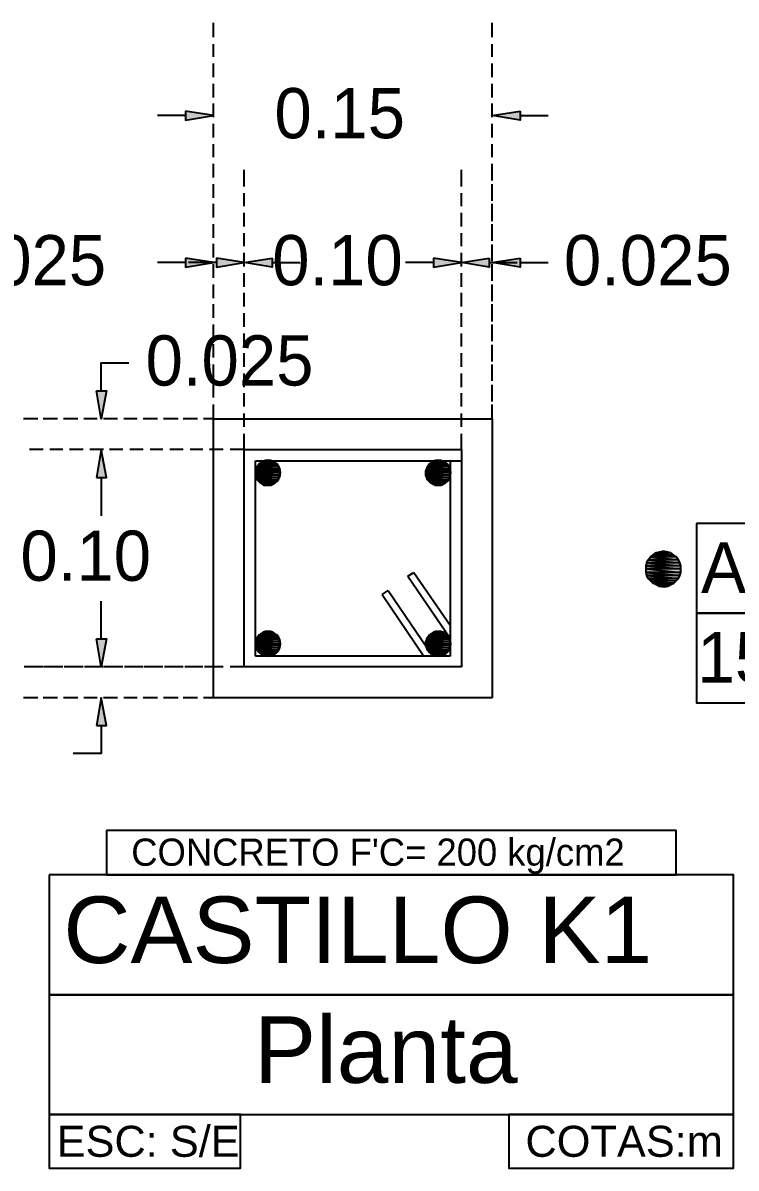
# Model space of a CAD drawing. Header units: metres. Extents: x 2.9 to 42.8, y 1.7 to 28.7.
# Drawn here: x 15.519 to 17.188, y 11.227 to 13.906 of the extents above; entities that cross this region are included whole.
import ezdxf

# ---------------------------------------------------------------- set-up
doc = ezdxf.new("R2010")
doc.units = ezdxf.units.M
for name, color, linetype in [('AZUL', 5, 'Continuous'), ('CIAN', 4, 'Continuous'), ('GRIS', 8, 'Continuous'), ('RELLENO_GRIS', 8, 'Continuous'), ('RELLENO_ROJO', 1, 'Continuous'), ('ROJO', 1, 'Continuous'), ('TEXTO', 7, 'Continuous')]:
    doc.layers.add(name, color=color, linetype=linetype)
doc.styles.add('ArialMT', font='arial.ttf')

msp = doc.modelspace()

# ---------------------------------------------------------------- hatches: boundary and pattern name
at = {"layer": 'RELLENO_GRIS'}
h = msp.add_hatch(color=256, dxfattribs=at)
h.dxf.hatch_style = 1
h.paths.add_polyline_path([(15.8997, 13.7001), (15.8997, 13.679), (15.965, 13.6895), (15.8997, 13.7001)])
h = msp.add_hatch(color=256, dxfattribs=at)
h.dxf.hatch_style = 1
h.paths.add_polyline_path([(16.6829, 13.7001), (16.6829, 13.679), (16.6176, 13.6895), (16.6829, 13.7001)])
h = msp.add_hatch(color=256, dxfattribs=at)
h.dxf.hatch_style = 1
h.paths.add_polyline_path([(15.8997, 13.3562), (15.8997, 13.335), (15.965, 13.3456), (15.8997, 13.3562)])
h = msp.add_hatch(color=256, dxfattribs=at)
h.dxf.hatch_style = 1
h.paths.add_polyline_path([(15.972, 13.3562), (15.972, 13.335), (16.0373, 13.3456), (15.972, 13.3562)])
h = msp.add_hatch(color=256, dxfattribs=at)
h.dxf.hatch_style = 1
h.paths.add_polyline_path([(16.1025, 13.3562), (16.1025, 13.335), (16.0373, 13.3456), (16.1025, 13.3562)])
h = msp.add_hatch(color=256, dxfattribs=at)
h.dxf.hatch_style = 1
h.paths.add_polyline_path([(16.48, 13.3562), (16.48, 13.335), (16.5453, 13.3456), (16.48, 13.3562)])
h = msp.add_hatch(color=256, dxfattribs=at)
h.dxf.hatch_style = 1
h.paths.add_polyline_path([(16.6105, 13.3562), (16.6105, 13.335), (16.5453, 13.3456), (16.6105, 13.3562)])
h = msp.add_hatch(color=256, dxfattribs=at)
h.dxf.hatch_style = 1
h.paths.add_polyline_path([(16.6829, 13.3562), (16.6829, 13.335), (16.6176, 13.3456), (16.6829, 13.3562)])
h = msp.add_hatch(color=256, dxfattribs=at)
h.dxf.hatch_style = 1
h.paths.add_polyline_path([(15.6916, 13.0457), (15.7145, 13.0457), (15.7021, 12.9805), (15.6916, 13.0457)])
h = msp.add_hatch(color=256, dxfattribs=at)
h.dxf.hatch_style = 1
h.paths.add_polyline_path([(15.6916, 12.8429), (15.7145, 12.8429), (15.7021, 12.9081), (15.6916, 12.8429)])
h = msp.add_hatch(color=256, dxfattribs=at)
h.dxf.hatch_style = 1
h.paths.add_polyline_path([(15.6916, 12.8429), (15.7145, 12.8429), (15.7021, 12.9081), (15.6916, 12.8429)])
h = msp.add_hatch(color=256, dxfattribs=at)
h.dxf.hatch_style = 1
h.paths.add_polyline_path([(15.6916, 12.4654), (15.7145, 12.4654), (15.7021, 12.4001), (15.6916, 12.4654)])
h = msp.add_hatch(color=256, dxfattribs=at)
h.dxf.hatch_style = 1
h.paths.add_polyline_path([(15.6916, 12.4654), (15.7145, 12.4654), (15.7021, 12.4001), (15.6916, 12.4654)])
h = msp.add_hatch(color=256, dxfattribs=at)
h.dxf.hatch_style = 1
h.paths.add_polyline_path([(15.6916, 12.2626), (15.7145, 12.2626), (15.7021, 12.3278), (15.6916, 12.2626)])
at = {"layer": 'RELLENO_ROJO'}
h = msp.add_hatch(color=256, dxfattribs=at)
h.dxf.hatch_style = 1
h.paths.add_polyline_path([(16.1184, 12.8623), (16.0655, 12.8623), (16.1202, 12.8587), (16.1184, 12.8623)])
h.paths.add_polyline_path([(16.0655, 12.8623), (16.1202, 12.8587), (16.0637, 12.8587), (16.0655, 12.8623)])
h = msp.add_hatch(color=256, dxfattribs=at)
h.dxf.hatch_style = 1
h.paths.add_polyline_path([(16.1167, 12.8676), (16.0673, 12.8676), (16.1184, 12.8623), (16.1167, 12.8676)])
h.paths.add_polyline_path([(16.0673, 12.8676), (16.1184, 12.8623), (16.0655, 12.8623), (16.0673, 12.8676)])
h = msp.add_hatch(color=256, dxfattribs=at)
h.dxf.hatch_style = 1
h.paths.add_polyline_path([(16.1131, 12.8711), (16.0708, 12.8711), (16.1167, 12.8676), (16.1131, 12.8711)])
h.paths.add_polyline_path([(16.0708, 12.8711), (16.1167, 12.8676), (16.0673, 12.8676), (16.0708, 12.8711)])
h = msp.add_hatch(color=256, dxfattribs=at)
h.dxf.hatch_style = 1
h.paths.add_polyline_path([(16.1096, 12.8746), (16.0743, 12.8746), (16.1131, 12.8711), (16.1096, 12.8746)])
h.paths.add_polyline_path([(16.0743, 12.8746), (16.1131, 12.8711), (16.0708, 12.8711), (16.0743, 12.8746)])
h = msp.add_hatch(color=256, dxfattribs=at)
h.dxf.hatch_style = 1
h.paths.add_polyline_path([(16.1043, 12.8782), (16.0796, 12.8782), (16.1096, 12.8746), (16.1043, 12.8782)])
h.paths.add_polyline_path([(16.0796, 12.8782), (16.1096, 12.8746), (16.0743, 12.8746), (16.0796, 12.8782)])
h = msp.add_hatch(color=256, dxfattribs=at)
h.dxf.hatch_style = 1
h.paths.add_polyline_path([(16.099, 12.8799), (16.0831, 12.8799), (16.1043, 12.8782), (16.099, 12.8799)])
h.paths.add_polyline_path([(16.0831, 12.8799), (16.1043, 12.8782), (16.0796, 12.8782), (16.0831, 12.8799)])
h = msp.add_hatch(color=256, dxfattribs=at)
h.dxf.hatch_style = 1
h.paths.add_polyline_path([(16.0937, 12.8817), (16.0884, 12.8817), (16.099, 12.8799), (16.0937, 12.8817)])
h.paths.add_polyline_path([(16.0884, 12.8817), (16.099, 12.8799), (16.0831, 12.8799), (16.0884, 12.8817)])
h = msp.add_hatch(color=256, dxfattribs=at)
h.dxf.hatch_style = 1
h.paths.add_polyline_path([(16.5171, 12.8623), (16.4641, 12.8623), (16.5188, 12.8587), (16.5171, 12.8623)])
h.paths.add_polyline_path([(16.4641, 12.8623), (16.5188, 12.8587), (16.4624, 12.8587), (16.4641, 12.8623)])
h = msp.add_hatch(color=256, dxfattribs=at)
h.dxf.hatch_style = 1
h.paths.add_polyline_path([(16.5153, 12.8676), (16.4659, 12.8676), (16.5171, 12.8623), (16.5153, 12.8676)])
h.paths.add_polyline_path([(16.4659, 12.8676), (16.5171, 12.8623), (16.4641, 12.8623), (16.4659, 12.8676)])
h = msp.add_hatch(color=256, dxfattribs=at)
h.dxf.hatch_style = 1
h.paths.add_polyline_path([(16.5118, 12.8711), (16.4694, 12.8711), (16.5153, 12.8676), (16.5118, 12.8711)])
h.paths.add_polyline_path([(16.4694, 12.8711), (16.5153, 12.8676), (16.4659, 12.8676), (16.4694, 12.8711)])
h = msp.add_hatch(color=256, dxfattribs=at)
h.dxf.hatch_style = 1
h.paths.add_polyline_path([(16.5082, 12.8746), (16.473, 12.8746), (16.5118, 12.8711), (16.5082, 12.8746)])
h.paths.add_polyline_path([(16.473, 12.8746), (16.5118, 12.8711), (16.4694, 12.8711), (16.473, 12.8746)])
h = msp.add_hatch(color=256, dxfattribs=at)
h.dxf.hatch_style = 1
h.paths.add_polyline_path([(16.5029, 12.8782), (16.4783, 12.8782), (16.5082, 12.8746), (16.5029, 12.8782)])
h.paths.add_polyline_path([(16.4783, 12.8782), (16.5082, 12.8746), (16.473, 12.8746), (16.4783, 12.8782)])
h = msp.add_hatch(color=256, dxfattribs=at)
h.dxf.hatch_style = 1
h.paths.add_polyline_path([(16.4977, 12.8799), (16.4835, 12.8799), (16.5029, 12.8782), (16.4977, 12.8799)])
h.paths.add_polyline_path([(16.4835, 12.8799), (16.5029, 12.8782), (16.4783, 12.8782), (16.4835, 12.8799)])
h = msp.add_hatch(color=256, dxfattribs=at)
h.dxf.hatch_style = 1
h.paths.add_polyline_path([(16.4924, 12.8817), (16.4871, 12.8817), (16.4977, 12.8799), (16.4924, 12.8817)])
h.paths.add_polyline_path([(16.4871, 12.8817), (16.4977, 12.8799), (16.4835, 12.8799), (16.4871, 12.8817)])
h = msp.add_hatch(color=256, dxfattribs=at)
h.dxf.hatch_style = 1
h.paths.add_polyline_path([(16.1202, 12.8587), (16.0637, 12.8587), (16.1202, 12.8535), (16.1202, 12.8587)])
h.paths.add_polyline_path([(16.0637, 12.8587), (16.1202, 12.8535), (16.0637, 12.8535), (16.0637, 12.8587)])
h = msp.add_hatch(color=256, dxfattribs=at)
h.dxf.hatch_style = 1
h.paths.add_polyline_path([(16.1202, 12.8535), (16.0637, 12.8535), (16.1202, 12.8482), (16.1202, 12.8535)])
h.paths.add_polyline_path([(16.0637, 12.8535), (16.1202, 12.8482), (16.0637, 12.8482), (16.0637, 12.8535)])
h = msp.add_hatch(color=256, dxfattribs=at)
h.dxf.hatch_style = 1
h.paths.add_polyline_path([(16.1202, 12.8482), (16.0637, 12.8482), (16.1184, 12.8429), (16.1202, 12.8482)])
h.paths.add_polyline_path([(16.0637, 12.8482), (16.1184, 12.8429), (16.0655, 12.8429), (16.0637, 12.8482)])
h = msp.add_hatch(color=256, dxfattribs=at)
h.dxf.hatch_style = 1
h.paths.add_polyline_path([(16.1184, 12.8429), (16.0655, 12.8429), (16.1167, 12.8376), (16.1184, 12.8429)])
h.paths.add_polyline_path([(16.0655, 12.8429), (16.1167, 12.8376), (16.0673, 12.8376), (16.0655, 12.8429)])
h = msp.add_hatch(color=256, dxfattribs=at)
h.dxf.hatch_style = 1
h.paths.add_polyline_path([(16.1167, 12.8376), (16.0673, 12.8376), (16.1131, 12.8341), (16.1167, 12.8376)])
h.paths.add_polyline_path([(16.0673, 12.8376), (16.1131, 12.8341), (16.0708, 12.8341), (16.0673, 12.8376)])
h = msp.add_hatch(color=256, dxfattribs=at)
h.dxf.hatch_style = 1
h.paths.add_polyline_path([(16.1131, 12.8341), (16.0708, 12.8341), (16.1096, 12.8305), (16.1131, 12.8341)])
h.paths.add_polyline_path([(16.0708, 12.8341), (16.1096, 12.8305), (16.0743, 12.8305), (16.0708, 12.8341)])
h = msp.add_hatch(color=256, dxfattribs=at)
h.dxf.hatch_style = 1
h.paths.add_polyline_path([(16.5188, 12.8587), (16.4624, 12.8587), (16.5188, 12.8535), (16.5188, 12.8587)])
h.paths.add_polyline_path([(16.4624, 12.8587), (16.5188, 12.8535), (16.4624, 12.8535), (16.4624, 12.8587)])
h = msp.add_hatch(color=256, dxfattribs=at)
h.dxf.hatch_style = 1
h.paths.add_polyline_path([(16.5188, 12.8535), (16.4624, 12.8535), (16.5188, 12.8482), (16.5188, 12.8535)])
h.paths.add_polyline_path([(16.4624, 12.8535), (16.5188, 12.8482), (16.4624, 12.8482), (16.4624, 12.8535)])
h = msp.add_hatch(color=256, dxfattribs=at)
h.dxf.hatch_style = 1
h.paths.add_polyline_path([(16.5188, 12.8482), (16.4624, 12.8482), (16.5171, 12.8429), (16.5188, 12.8482)])
h.paths.add_polyline_path([(16.4624, 12.8482), (16.5171, 12.8429), (16.4641, 12.8429), (16.4624, 12.8482)])
h = msp.add_hatch(color=256, dxfattribs=at)
h.dxf.hatch_style = 1
h.paths.add_polyline_path([(16.5171, 12.8429), (16.4641, 12.8429), (16.5153, 12.8376), (16.5171, 12.8429)])
h.paths.add_polyline_path([(16.4641, 12.8429), (16.5153, 12.8376), (16.4659, 12.8376), (16.4641, 12.8429)])
h = msp.add_hatch(color=256, dxfattribs=at)
h.dxf.hatch_style = 1
h.paths.add_polyline_path([(16.5153, 12.8376), (16.4659, 12.8376), (16.5118, 12.8341), (16.5153, 12.8376)])
h.paths.add_polyline_path([(16.4659, 12.8376), (16.5118, 12.8341), (16.4694, 12.8341), (16.4659, 12.8376)])
h = msp.add_hatch(color=256, dxfattribs=at)
h.dxf.hatch_style = 1
h.paths.add_polyline_path([(16.5118, 12.8341), (16.4694, 12.8341), (16.5082, 12.8305), (16.5118, 12.8341)])
h.paths.add_polyline_path([(16.4694, 12.8341), (16.5082, 12.8305), (16.473, 12.8305), (16.4694, 12.8341)])
h = msp.add_hatch(color=256, dxfattribs=at)
h.dxf.hatch_style = 1
h.paths.add_polyline_path([(16.1096, 12.8305), (16.0743, 12.8305), (16.1043, 12.827), (16.1096, 12.8305)])
h.paths.add_polyline_path([(16.0743, 12.8305), (16.1043, 12.827), (16.0796, 12.827), (16.0743, 12.8305)])
h = msp.add_hatch(color=256, dxfattribs=at)
h.dxf.hatch_style = 1
h.paths.add_polyline_path([(16.1043, 12.827), (16.0796, 12.827), (16.099, 12.8252), (16.1043, 12.827)])
h.paths.add_polyline_path([(16.0796, 12.827), (16.099, 12.8252), (16.0831, 12.8252), (16.0796, 12.827)])
h = msp.add_hatch(color=256, dxfattribs=at)
h.dxf.hatch_style = 1
h.paths.add_polyline_path([(16.099, 12.8252), (16.0831, 12.8252), (16.0937, 12.8252), (16.099, 12.8252)])
h.paths.add_polyline_path([(16.0831, 12.8252), (16.0937, 12.8252), (16.0884, 12.8252), (16.0831, 12.8252)])
h = msp.add_hatch(color=256, dxfattribs=at)
h.dxf.hatch_style = 1
h.paths.add_polyline_path([(16.5082, 12.8305), (16.473, 12.8305), (16.5029, 12.827), (16.5082, 12.8305)])
h.paths.add_polyline_path([(16.473, 12.8305), (16.5029, 12.827), (16.4783, 12.827), (16.473, 12.8305)])
h = msp.add_hatch(color=256, dxfattribs=at)
h.dxf.hatch_style = 1
h.paths.add_polyline_path([(16.5029, 12.827), (16.4783, 12.827), (16.4977, 12.8252), (16.5029, 12.827)])
h.paths.add_polyline_path([(16.4783, 12.827), (16.4977, 12.8252), (16.4835, 12.8252), (16.4783, 12.827)])
h = msp.add_hatch(color=256, dxfattribs=at)
h.dxf.hatch_style = 1
h.paths.add_polyline_path([(16.4977, 12.8252), (16.4835, 12.8252), (16.4924, 12.8252), (16.4977, 12.8252)])
h.paths.add_polyline_path([(16.4835, 12.8252), (16.4924, 12.8252), (16.4871, 12.8252), (16.4835, 12.8252)])
h = msp.add_hatch(color=256, dxfattribs=at)
h.dxf.hatch_style = 1
h.paths.add_polyline_path([(17.0533, 12.6506), (16.9827, 12.6506), (17.0568, 12.6436), (17.0533, 12.6506)])
h.paths.add_polyline_path([(16.9827, 12.6506), (17.0568, 12.6436), (16.9792, 12.6436), (16.9827, 12.6506)])
h = msp.add_hatch(color=256, dxfattribs=at)
h.dxf.hatch_style = 1
h.paths.add_polyline_path([(17.048, 12.6577), (16.988, 12.6577), (17.0533, 12.6506), (17.048, 12.6577)])
h.paths.add_polyline_path([(16.988, 12.6577), (17.0533, 12.6506), (16.9827, 12.6506), (16.988, 12.6577)])
h = msp.add_hatch(color=256, dxfattribs=at)
h.dxf.hatch_style = 1
h.paths.add_polyline_path([(17.0427, 12.6612), (16.9933, 12.6612), (17.048, 12.6577), (17.0427, 12.6612)])
h.paths.add_polyline_path([(16.9933, 12.6612), (17.048, 12.6577), (16.988, 12.6577), (16.9933, 12.6612)])
h = msp.add_hatch(color=256, dxfattribs=at)
h.dxf.hatch_style = 1
h.paths.add_polyline_path([(17.0356, 12.6665), (17.0004, 12.6665), (17.0427, 12.6612), (17.0356, 12.6665)])
h.paths.add_polyline_path([(17.0004, 12.6665), (17.0427, 12.6612), (16.9933, 12.6612), (17.0004, 12.6665)])
h = msp.add_hatch(color=256, dxfattribs=at)
h.dxf.hatch_style = 1
h.paths.add_polyline_path([(17.0286, 12.6683), (17.0074, 12.6683), (17.0356, 12.6665), (17.0286, 12.6683)])
h.paths.add_polyline_path([(17.0074, 12.6683), (17.0356, 12.6665), (17.0004, 12.6665), (17.0074, 12.6683)])
h = msp.add_hatch(color=256, dxfattribs=at)
h.dxf.hatch_style = 1
h.paths.add_polyline_path([(17.0215, 12.67), (17.0145, 12.67), (17.0286, 12.6683), (17.0215, 12.67)])
h.paths.add_polyline_path([(17.0145, 12.67), (17.0286, 12.6683), (17.0074, 12.6683), (17.0145, 12.67)])
h = msp.add_hatch(color=256, dxfattribs=at)
h.dxf.hatch_style = 1
h.paths.add_polyline_path([(17.0568, 12.6436), (16.9792, 12.6436), (17.0586, 12.6365), (17.0568, 12.6436)])
h.paths.add_polyline_path([(16.9792, 12.6436), (17.0586, 12.6365), (16.9774, 12.6365), (16.9792, 12.6436)])
h = msp.add_hatch(color=256, dxfattribs=at)
h.dxf.hatch_style = 1
h.paths.add_polyline_path([(17.0586, 12.6365), (16.9774, 12.6365), (17.0586, 12.6294), (17.0586, 12.6365)])
h.paths.add_polyline_path([(16.9774, 12.6365), (17.0586, 12.6294), (16.9774, 12.6294), (16.9774, 12.6365)])
h = msp.add_hatch(color=256, dxfattribs=at)
h.dxf.hatch_style = 1
h.paths.add_polyline_path([(17.0586, 12.6294), (16.9774, 12.6294), (17.0586, 12.6206), (17.0586, 12.6294)])
h.paths.add_polyline_path([(16.9774, 12.6294), (17.0586, 12.6206), (16.9774, 12.6206), (16.9774, 12.6294)])
h = msp.add_hatch(color=256, dxfattribs=at)
h.dxf.hatch_style = 1
h.paths.add_polyline_path([(17.0586, 12.6206), (16.9774, 12.6206), (17.0568, 12.6136), (17.0586, 12.6206)])
h.paths.add_polyline_path([(16.9774, 12.6206), (17.0568, 12.6136), (16.9792, 12.6136), (16.9774, 12.6206)])
h = msp.add_hatch(color=256, dxfattribs=at)
h.dxf.hatch_style = 1
h.paths.add_polyline_path([(17.0568, 12.6136), (16.9792, 12.6136), (17.0533, 12.6065), (17.0568, 12.6136)])
h.paths.add_polyline_path([(16.9792, 12.6136), (17.0533, 12.6065), (16.9827, 12.6065), (16.9792, 12.6136)])
h = msp.add_hatch(color=256, dxfattribs=at)
h.dxf.hatch_style = 1
h.paths.add_polyline_path([(17.0533, 12.6065), (16.9827, 12.6065), (17.048, 12.6012), (17.0533, 12.6065)])
h.paths.add_polyline_path([(16.9827, 12.6065), (17.048, 12.6012), (16.988, 12.6012), (16.9827, 12.6065)])
h = msp.add_hatch(color=256, dxfattribs=at)
h.dxf.hatch_style = 1
h.paths.add_polyline_path([(17.048, 12.6012), (16.988, 12.6012), (17.0427, 12.5959), (17.048, 12.6012)])
h.paths.add_polyline_path([(16.988, 12.6012), (17.0427, 12.5959), (16.9933, 12.5959), (16.988, 12.6012)])
h = msp.add_hatch(color=256, dxfattribs=at)
h.dxf.hatch_style = 1
h.paths.add_polyline_path([(17.0427, 12.5959), (16.9933, 12.5959), (17.0356, 12.5924), (17.0427, 12.5959)])
h.paths.add_polyline_path([(16.9933, 12.5959), (17.0356, 12.5924), (17.0004, 12.5924), (16.9933, 12.5959)])
h = msp.add_hatch(color=256, dxfattribs=at)
h.dxf.hatch_style = 1
h.paths.add_polyline_path([(17.0356, 12.5924), (17.0004, 12.5924), (17.0286, 12.5889), (17.0356, 12.5924)])
h.paths.add_polyline_path([(17.0004, 12.5924), (17.0286, 12.5889), (17.0074, 12.5889), (17.0004, 12.5924)])
h = msp.add_hatch(color=256, dxfattribs=at)
h.dxf.hatch_style = 1
h.paths.add_polyline_path([(17.0286, 12.5889), (17.0074, 12.5889), (17.0215, 12.5871), (17.0286, 12.5889)])
h.paths.add_polyline_path([(17.0074, 12.5889), (17.0215, 12.5871), (17.0145, 12.5871), (17.0074, 12.5889)])
h = msp.add_hatch(color=256, dxfattribs=at)
h.dxf.hatch_style = 1
h.paths.add_polyline_path([(16.1184, 12.4636), (16.0655, 12.4636), (16.1202, 12.4583), (16.1184, 12.4636)])
h.paths.add_polyline_path([(16.0655, 12.4636), (16.1202, 12.4583), (16.0637, 12.4583), (16.0655, 12.4636)])
h = msp.add_hatch(color=256, dxfattribs=at)
h.dxf.hatch_style = 1
h.paths.add_polyline_path([(16.1167, 12.4689), (16.0673, 12.4689), (16.1184, 12.4636), (16.1167, 12.4689)])
h.paths.add_polyline_path([(16.0673, 12.4689), (16.1184, 12.4636), (16.0655, 12.4636), (16.0673, 12.4689)])
h = msp.add_hatch(color=256, dxfattribs=at)
h.dxf.hatch_style = 1
h.paths.add_polyline_path([(16.1131, 12.4725), (16.0708, 12.4725), (16.1167, 12.4689), (16.1131, 12.4725)])
h.paths.add_polyline_path([(16.0708, 12.4725), (16.1167, 12.4689), (16.0673, 12.4689), (16.0708, 12.4725)])
h = msp.add_hatch(color=256, dxfattribs=at)
h.dxf.hatch_style = 1
h.paths.add_polyline_path([(16.1096, 12.476), (16.0743, 12.476), (16.1131, 12.4725), (16.1096, 12.476)])
h.paths.add_polyline_path([(16.0743, 12.476), (16.1131, 12.4725), (16.0708, 12.4725), (16.0743, 12.476)])
h = msp.add_hatch(color=256, dxfattribs=at)
h.dxf.hatch_style = 1
h.paths.add_polyline_path([(16.1043, 12.4795), (16.0796, 12.4795), (16.1096, 12.476), (16.1043, 12.4795)])
h.paths.add_polyline_path([(16.0796, 12.4795), (16.1096, 12.476), (16.0743, 12.476), (16.0796, 12.4795)])
h = msp.add_hatch(color=256, dxfattribs=at)
h.dxf.hatch_style = 1
h.paths.add_polyline_path([(16.099, 12.4813), (16.0831, 12.4813), (16.1043, 12.4795), (16.099, 12.4813)])
h.paths.add_polyline_path([(16.0831, 12.4813), (16.1043, 12.4795), (16.0796, 12.4795), (16.0831, 12.4813)])
h = msp.add_hatch(color=256, dxfattribs=at)
h.dxf.hatch_style = 1
h.paths.add_polyline_path([(16.0937, 12.4813), (16.0884, 12.4813), (16.099, 12.4813), (16.0937, 12.4813)])
h.paths.add_polyline_path([(16.0884, 12.4813), (16.099, 12.4813), (16.0831, 12.4813), (16.0884, 12.4813)])
h = msp.add_hatch(color=256, dxfattribs=at)
h.dxf.hatch_style = 1
h.paths.add_polyline_path([(16.5171, 12.4636), (16.4641, 12.4636), (16.5188, 12.4583), (16.5171, 12.4636)])
h.paths.add_polyline_path([(16.4641, 12.4636), (16.5188, 12.4583), (16.4624, 12.4583), (16.4641, 12.4636)])
h = msp.add_hatch(color=256, dxfattribs=at)
h.dxf.hatch_style = 1
h.paths.add_polyline_path([(16.5153, 12.4689), (16.4659, 12.4689), (16.5171, 12.4636), (16.5153, 12.4689)])
h.paths.add_polyline_path([(16.4659, 12.4689), (16.5171, 12.4636), (16.4641, 12.4636), (16.4659, 12.4689)])
h = msp.add_hatch(color=256, dxfattribs=at)
h.dxf.hatch_style = 1
h.paths.add_polyline_path([(16.5118, 12.4725), (16.4694, 12.4725), (16.5153, 12.4689), (16.5118, 12.4725)])
h.paths.add_polyline_path([(16.4694, 12.4725), (16.5153, 12.4689), (16.4659, 12.4689), (16.4694, 12.4725)])
h = msp.add_hatch(color=256, dxfattribs=at)
h.dxf.hatch_style = 1
h.paths.add_polyline_path([(16.5082, 12.476), (16.473, 12.476), (16.5118, 12.4725), (16.5082, 12.476)])
h.paths.add_polyline_path([(16.473, 12.476), (16.5118, 12.4725), (16.4694, 12.4725), (16.473, 12.476)])
h = msp.add_hatch(color=256, dxfattribs=at)
h.dxf.hatch_style = 1
h.paths.add_polyline_path([(16.5029, 12.4795), (16.4783, 12.4795), (16.5082, 12.476), (16.5029, 12.4795)])
h.paths.add_polyline_path([(16.4783, 12.4795), (16.5082, 12.476), (16.473, 12.476), (16.4783, 12.4795)])
h = msp.add_hatch(color=256, dxfattribs=at)
h.dxf.hatch_style = 1
h.paths.add_polyline_path([(16.4977, 12.4813), (16.4835, 12.4813), (16.5029, 12.4795), (16.4977, 12.4813)])
h.paths.add_polyline_path([(16.4835, 12.4813), (16.5029, 12.4795), (16.4783, 12.4795), (16.4835, 12.4813)])
h = msp.add_hatch(color=256, dxfattribs=at)
h.dxf.hatch_style = 1
h.paths.add_polyline_path([(16.4924, 12.4813), (16.4871, 12.4813), (16.4977, 12.4813), (16.4924, 12.4813)])
h.paths.add_polyline_path([(16.4871, 12.4813), (16.4977, 12.4813), (16.4835, 12.4813), (16.4871, 12.4813)])
h = msp.add_hatch(color=256, dxfattribs=at)
h.dxf.hatch_style = 1
h.paths.add_polyline_path([(16.1202, 12.4583), (16.0637, 12.4583), (16.1202, 12.4531), (16.1202, 12.4583)])
h.paths.add_polyline_path([(16.0637, 12.4583), (16.1202, 12.4531), (16.0637, 12.4531), (16.0637, 12.4583)])
h = msp.add_hatch(color=256, dxfattribs=at)
h.dxf.hatch_style = 1
h.paths.add_polyline_path([(16.1202, 12.4531), (16.0637, 12.4531), (16.1202, 12.4495), (16.1202, 12.4531)])
h.paths.add_polyline_path([(16.0637, 12.4531), (16.1202, 12.4495), (16.0637, 12.4495), (16.0637, 12.4531)])
h = msp.add_hatch(color=256, dxfattribs=at)
h.dxf.hatch_style = 1
h.paths.add_polyline_path([(16.1202, 12.4495), (16.0637, 12.4495), (16.1184, 12.4442), (16.1202, 12.4495)])
h.paths.add_polyline_path([(16.0637, 12.4495), (16.1184, 12.4442), (16.0655, 12.4442), (16.0637, 12.4495)])
h = msp.add_hatch(color=256, dxfattribs=at)
h.dxf.hatch_style = 1
h.paths.add_polyline_path([(16.1184, 12.4442), (16.0655, 12.4442), (16.1167, 12.4389), (16.1184, 12.4442)])
h.paths.add_polyline_path([(16.0655, 12.4442), (16.1167, 12.4389), (16.0673, 12.4389), (16.0655, 12.4442)])
h = msp.add_hatch(color=256, dxfattribs=at)
h.dxf.hatch_style = 1
h.paths.add_polyline_path([(16.1167, 12.4389), (16.0673, 12.4389), (16.1131, 12.4354), (16.1167, 12.4389)])
h.paths.add_polyline_path([(16.0673, 12.4389), (16.1131, 12.4354), (16.0708, 12.4354), (16.0673, 12.4389)])
h = msp.add_hatch(color=256, dxfattribs=at)
h.dxf.hatch_style = 1
h.paths.add_polyline_path([(16.1131, 12.4354), (16.0708, 12.4354), (16.1096, 12.4319), (16.1131, 12.4354)])
h.paths.add_polyline_path([(16.0708, 12.4354), (16.1096, 12.4319), (16.0743, 12.4319), (16.0708, 12.4354)])
h = msp.add_hatch(color=256, dxfattribs=at)
h.dxf.hatch_style = 1
h.paths.add_polyline_path([(16.5188, 12.4583), (16.4624, 12.4583), (16.5188, 12.4531), (16.5188, 12.4583)])
h.paths.add_polyline_path([(16.4624, 12.4583), (16.5188, 12.4531), (16.4624, 12.4531), (16.4624, 12.4583)])
h = msp.add_hatch(color=256, dxfattribs=at)
h.dxf.hatch_style = 1
h.paths.add_polyline_path([(16.5188, 12.4531), (16.4624, 12.4531), (16.5188, 12.4495), (16.5188, 12.4531)])
h.paths.add_polyline_path([(16.4624, 12.4531), (16.5188, 12.4495), (16.4624, 12.4495), (16.4624, 12.4531)])
h = msp.add_hatch(color=256, dxfattribs=at)
h.dxf.hatch_style = 1
h.paths.add_polyline_path([(16.5188, 12.4495), (16.4624, 12.4495), (16.5171, 12.4442), (16.5188, 12.4495)])
h.paths.add_polyline_path([(16.4624, 12.4495), (16.5171, 12.4442), (16.4641, 12.4442), (16.4624, 12.4495)])
h = msp.add_hatch(color=256, dxfattribs=at)
h.dxf.hatch_style = 1
h.paths.add_polyline_path([(16.5171, 12.4442), (16.4641, 12.4442), (16.5153, 12.4389), (16.5171, 12.4442)])
h.paths.add_polyline_path([(16.4641, 12.4442), (16.5153, 12.4389), (16.4659, 12.4389), (16.4641, 12.4442)])
h = msp.add_hatch(color=256, dxfattribs=at)
h.dxf.hatch_style = 1
h.paths.add_polyline_path([(16.5153, 12.4389), (16.4659, 12.4389), (16.5118, 12.4354), (16.5153, 12.4389)])
h.paths.add_polyline_path([(16.4659, 12.4389), (16.5118, 12.4354), (16.4694, 12.4354), (16.4659, 12.4389)])
h = msp.add_hatch(color=256, dxfattribs=at)
h.dxf.hatch_style = 1
h.paths.add_polyline_path([(16.5118, 12.4354), (16.4694, 12.4354), (16.5082, 12.4319), (16.5118, 12.4354)])
h.paths.add_polyline_path([(16.4694, 12.4354), (16.5082, 12.4319), (16.473, 12.4319), (16.4694, 12.4354)])
h = msp.add_hatch(color=256, dxfattribs=at)
h.dxf.hatch_style = 1
h.paths.add_polyline_path([(16.1096, 12.4319), (16.0743, 12.4319), (16.1043, 12.4284), (16.1096, 12.4319)])
h.paths.add_polyline_path([(16.0743, 12.4319), (16.1043, 12.4284), (16.0796, 12.4284), (16.0743, 12.4319)])
h = msp.add_hatch(color=256, dxfattribs=at)
h.dxf.hatch_style = 1
h.paths.add_polyline_path([(16.1043, 12.4284), (16.0796, 12.4284), (16.099, 12.4266), (16.1043, 12.4284)])
h.paths.add_polyline_path([(16.0796, 12.4284), (16.099, 12.4266), (16.0831, 12.4266), (16.0796, 12.4284)])
h = msp.add_hatch(color=256, dxfattribs=at)
h.dxf.hatch_style = 1
h.paths.add_polyline_path([(16.099, 12.4266), (16.0831, 12.4266), (16.0937, 12.4266), (16.099, 12.4266)])
h.paths.add_polyline_path([(16.0831, 12.4266), (16.0937, 12.4266), (16.0884, 12.4266), (16.0831, 12.4266)])
h = msp.add_hatch(color=256, dxfattribs=at)
h.dxf.hatch_style = 1
h.paths.add_polyline_path([(16.5082, 12.4319), (16.473, 12.4319), (16.5029, 12.4284), (16.5082, 12.4319)])
h.paths.add_polyline_path([(16.473, 12.4319), (16.5029, 12.4284), (16.4783, 12.4284), (16.473, 12.4319)])
h = msp.add_hatch(color=256, dxfattribs=at)
h.dxf.hatch_style = 1
h.paths.add_polyline_path([(16.5029, 12.4284), (16.4783, 12.4284), (16.4977, 12.4266), (16.5029, 12.4284)])
h.paths.add_polyline_path([(16.4783, 12.4284), (16.4977, 12.4266), (16.4835, 12.4266), (16.4783, 12.4284)])
h = msp.add_hatch(color=256, dxfattribs=at)
h.dxf.hatch_style = 1
h.paths.add_polyline_path([(16.4977, 12.4266), (16.4835, 12.4266), (16.4924, 12.4266), (16.4977, 12.4266)])
h.paths.add_polyline_path([(16.4835, 12.4266), (16.4924, 12.4266), (16.4871, 12.4266), (16.4835, 12.4266)])

# ---------------------------------------------------------------- linework, layer by layer
at = {"layer": 'AZUL', "lineweight": -3}
for points in [[(16.0373, 12.9081), (16.5453, 12.9081)], [(16.0373, 12.4001), (16.0373, 12.9081)], [(16.5453, 12.9081), (16.5453, 12.4001)], [(16.0637, 12.8817), (16.5453, 12.8817)], [(16.0637, 12.4248), (16.0637, 12.8817)], [(16.5188, 12.8817), (16.5188, 12.4248)], [(16.42, 12.6118), (16.4342, 12.6206)], [(16.4342, 12.6206), (16.5188, 12.4972)], [(16.42, 12.6118), (16.5188, 12.4672)], [(16.3601, 12.5695), (16.3742, 12.5783)], [(16.3601, 12.5695), (16.4571, 12.4248)], [(16.3742, 12.5783), (16.4783, 12.4248)], [(16.5188, 12.4248), (16.0637, 12.4248)], [(16.5453, 12.4001), (16.0373, 12.4001)]]:
    msp.add_lwpolyline(points, dxfattribs=at)
at = {"layer": 'CIAN', "lineweight": -3}
for points in [[(15.965, 12.9805), (16.6176, 12.9805)], [(15.965, 12.3278), (15.965, 12.9805)], [(16.6176, 12.9805), (16.6176, 12.3278)], [(16.6176, 12.3278), (15.965, 12.3278)]]:
    msp.add_lwpolyline(points, dxfattribs=at)
for points in [[(17.0956, 12.7353), (17.0956, 12.5254), (17.9723, 12.5254), (17.9723, 12.7353)], [(17.0956, 12.5254), (17.0956, 12.3155), (17.9723, 12.3155), (17.9723, 12.5254)], [(15.7145, 12.0174), (15.7145, 11.9133), (17.048, 11.9133), (17.048, 12.0174)], [(15.5804, 11.9133), (15.5804, 11.6328), (17.182, 11.6328), (17.182, 11.9133)], [(15.5804, 11.6328), (15.5804, 11.3524), (17.182, 11.3524), (17.182, 11.6328)], [(15.5804, 11.3524), (15.5804, 11.2272), (16.0285, 11.2272), (16.0285, 11.3524)], [(16.6564, 11.3524), (16.6564, 11.2272), (17.182, 11.2272), (17.182, 11.3524)]]:
    msp.add_lwpolyline(points, close=True, dxfattribs=at)
at = {"layer": 'GRIS', "lineweight": -3}
for points in [[(15.965, 13.873), (15.965, 13.9065)], [(16.6176, 13.873), (16.6176, 13.9065)], [(15.965, 13.8271), (15.965, 13.8571)], [(16.6176, 13.8271), (16.6176, 13.8571)], [(15.965, 13.7795), (15.965, 13.8112)], [(16.6176, 13.7795), (16.6176, 13.8112)], [(15.965, 13.7319), (15.965, 13.7636)], [(16.6176, 13.7319), (16.6176, 13.7636)], [(15.965, 13.686), (15.965, 13.7178)], [(16.6176, 13.686), (16.6176, 13.7178)], [(15.8997, 13.6895), (15.8344, 13.6895)], [(15.965, 13.6384), (15.965, 13.6701)], [(16.6176, 13.6384), (16.6176, 13.6701)], [(16.6829, 13.6895), (16.7481, 13.6895)], [(15.965, 13.5925), (15.965, 13.6225)], [(16.6176, 13.5925), (16.6176, 13.6225)], [(15.965, 13.5449), (15.965, 13.5767)], [(15.965, 13.5449), (15.965, 13.5625)], [(16.0373, 13.5237), (16.0373, 13.5625)], [(16.5453, 13.5237), (16.5453, 13.5625)], [(16.6176, 13.5449), (16.6176, 13.5767)], [(16.6176, 13.5378), (16.6176, 13.5625)], [(15.965, 13.4973), (15.965, 13.529)], [(15.965, 13.499), (15.965, 13.529)], [(16.0373, 13.4779), (16.0373, 13.5079)], [(16.5453, 13.4779), (16.5453, 13.5079)], [(16.6176, 13.4973), (16.6176, 13.529)], [(16.6176, 13.4902), (16.6176, 13.522)], [(15.965, 13.4514), (15.965, 13.4832)], [(16.6176, 13.4514), (16.6176, 13.4832)], [(16.0373, 13.4303), (16.0373, 13.462)], [(16.5453, 13.4303), (16.5453, 13.462)], [(16.6176, 13.4426), (16.6176, 13.4743)], [(15.965, 13.4038), (15.965, 13.4355)], [(15.965, 13.4056), (15.965, 13.4355)], [(16.6176, 13.4038), (16.6176, 13.4355)], [(16.6176, 13.3967), (16.6176, 13.4285)], [(16.0373, 13.3844), (16.0373, 13.4144)], [(16.5453, 13.3844), (16.5453, 13.4144)], [(15.965, 13.3579), (15.965, 13.3897)], [(15.965, 13.3579), (15.965, 13.3879)], [(16.6176, 13.3579), (16.6176, 13.3879)], [(16.6176, 13.3491), (16.6176, 13.3809)], [(15.8997, 13.3456), (15.8344, 13.3456)], [(15.972, 13.3456), (15.9067, 13.3456)], [(16.0373, 13.3368), (16.0373, 13.3685)], [(16.1025, 13.3456), (16.1678, 13.3456)], [(16.48, 13.3456), (16.4148, 13.3456)], [(16.5453, 13.3368), (16.5453, 13.3685)], [(16.6105, 13.3456), (16.6758, 13.3456)], [(16.6829, 13.3456), (16.7481, 13.3456)], [(15.965, 13.3103), (15.965, 13.3421)], [(16.0373, 13.2891), (16.0373, 13.3209)], [(16.5453, 13.2891), (16.5453, 13.3209)], [(16.6176, 13.3103), (16.6176, 13.3421)], [(16.6176, 13.3033), (16.6176, 13.3332)], [(15.965, 13.2627), (15.965, 13.2944)], [(15.965, 13.2644), (15.965, 13.2944)], [(16.6176, 13.2627), (16.6176, 13.2944)], [(16.0373, 13.2433), (16.0373, 13.275)], [(16.5453, 13.2433), (16.5453, 13.275)], [(16.6176, 13.2556), (16.6176, 13.2874)], [(15.965, 13.2168), (15.965, 13.2486)], [(16.6176, 13.2168), (16.6176, 13.2486)], [(16.6176, 13.208), (16.6176, 13.2398)], [(16.0373, 13.1957), (16.0373, 13.2274)], [(16.5453, 13.1957), (16.5453, 13.2274)], [(15.965, 13.1692), (15.965, 13.2009)], [(15.965, 13.171), (15.965, 13.2009)], [(16.6176, 13.1692), (16.6176, 13.2009)], [(16.6176, 13.1621), (16.6176, 13.1939)], [(16.0373, 13.1498), (16.0373, 13.1798)], [(16.5453, 13.1498), (16.5453, 13.1798)], [(15.965, 13.1233), (15.965, 13.1551)], [(15.965, 13.1233), (15.965, 13.1533)], [(16.0373, 13.1022), (16.0373, 13.1339)], [(16.5453, 13.1022), (16.5453, 13.1339)], [(16.6176, 13.1233), (16.6176, 13.1533)], [(16.6176, 13.1145), (16.6176, 13.1463)], [(15.7021, 13.0457), (15.7021, 13.111), (15.7674, 13.111)], [(15.965, 13.0757), (15.965, 13.1075)], [(16.6176, 13.0757), (16.6176, 13.1075)], [(16.0373, 13.0545), (16.0373, 13.0863)], [(16.5453, 13.0545), (16.5453, 13.0863)], [(16.6176, 13.0687), (16.6176, 13.0986)], [(15.965, 13.0298), (15.965, 13.0616)], [(15.965, 13.0298), (15.965, 13.0598)], [(16.6176, 13.0298), (16.6176, 13.0598)], [(16.6176, 13.021), (16.6176, 13.0528)], [(16.0373, 13.0087), (16.0373, 13.0404)], [(16.5453, 13.0087), (16.5453, 13.0404)], [(15.965, 12.9805), (15.965, 13.014)], [(15.965, 12.9822), (15.965, 13.014)], [(16.6176, 12.9805), (16.6176, 13.014)], [(16.6176, 12.9805), (16.6176, 13.0052)], [(15.5522, 12.9805), (15.5205, 12.9805)], [(15.554, 12.9805), (15.5222, 12.9805)], [(15.5981, 12.9805), (15.5663, 12.9805)], [(15.5998, 12.9805), (15.5681, 12.9805)], [(15.6457, 12.9805), (15.6139, 12.9805)], [(15.6475, 12.9805), (15.6157, 12.9805)], [(15.6916, 12.9805), (15.6616, 12.9805)], [(15.6933, 12.9805), (15.6633, 12.9805)], [(15.7392, 12.9805), (15.7074, 12.9805)], [(15.7409, 12.9805), (15.7092, 12.9805)], [(15.785, 12.9805), (15.7551, 12.9805)], [(15.7868, 12.9805), (15.7568, 12.9805)], [(15.8327, 12.9805), (15.8009, 12.9805)], [(15.8344, 12.9805), (15.8027, 12.9805)], [(15.8803, 12.9805), (15.8485, 12.9805)], [(15.8821, 12.9805), (15.8503, 12.9805)], [(15.9262, 12.9805), (15.8944, 12.9805)], [(15.9279, 12.9805), (15.8979, 12.9805)], [(15.965, 12.9805), (15.942, 12.9805)], [(15.965, 12.9805), (15.9438, 12.9805)], [(16.0373, 12.9611), (16.0373, 12.9928)], [(16.5453, 12.9611), (16.5453, 12.9928)], [(15.965, 12.9487), (15.965, 12.9663)], [(16.0373, 12.9081), (16.0373, 12.9452)], [(16.5453, 12.9081), (16.5453, 12.9452)], [(15.5663, 12.9081), (15.5346, 12.9081)], [(15.6122, 12.9081), (15.5822, 12.9081)], [(15.6598, 12.9081), (15.6281, 12.9081)], [(15.7074, 12.9081), (15.6757, 12.9081)], [(15.7533, 12.9081), (15.7215, 12.9081)], [(15.8009, 12.9081), (15.7692, 12.9081)], [(15.8468, 12.9081), (15.8168, 12.9081)], [(15.8944, 12.9081), (15.8627, 12.9081)], [(15.9403, 12.9081), (15.9103, 12.9081)], [(15.9879, 12.9081), (15.9561, 12.9081)], [(16.0373, 12.9081), (16.0038, 12.9081)], [(15.7021, 12.8429), (15.7021, 12.7758)], [(15.7021, 12.8429), (15.7021, 12.7529)], [(15.7021, 12.4654), (15.7021, 12.5536)], [(15.7021, 12.4654), (15.7021, 12.5307)], [(15.554, 12.4001), (15.5222, 12.4001)], [(15.5663, 12.4001), (15.5346, 12.4001)], [(15.5998, 12.4001), (15.5681, 12.4001)], [(15.6122, 12.4001), (15.5822, 12.4001)], [(15.6475, 12.4001), (15.6157, 12.4001)], [(15.6598, 12.4001), (15.6281, 12.4001)], [(15.6933, 12.4001), (15.6633, 12.4001)], [(15.7074, 12.4001), (15.6757, 12.4001)], [(15.7409, 12.4001), (15.7092, 12.4001)], [(15.7533, 12.4001), (15.7215, 12.4001)], [(15.7868, 12.4001), (15.7568, 12.4001)], [(15.8009, 12.4001), (15.7692, 12.4001)], [(15.8344, 12.4001), (15.8027, 12.4001)], [(15.8468, 12.4001), (15.8168, 12.4001)], [(15.8821, 12.4001), (15.8503, 12.4001)], [(15.8944, 12.4001), (15.8627, 12.4001)], [(15.9279, 12.4001), (15.8979, 12.4001)], [(15.9403, 12.4001), (15.9103, 12.4001)], [(15.965, 12.4001), (15.9438, 12.4001)], [(15.9879, 12.4001), (15.9561, 12.4001)], [(16.0373, 12.4001), (16.0038, 12.4001)], [(15.5522, 12.3278), (15.5205, 12.3278)], [(15.554, 12.3278), (15.5222, 12.3278)], [(15.5981, 12.3278), (15.5663, 12.3278)], [(15.5998, 12.3278), (15.5681, 12.3278)], [(15.6457, 12.3278), (15.6139, 12.3278)], [(15.6475, 12.3278), (15.6157, 12.3278)], [(15.6916, 12.3278), (15.6616, 12.3278)], [(15.6933, 12.3278), (15.6633, 12.3278)], [(15.7392, 12.3278), (15.7074, 12.3278)], [(15.7409, 12.3278), (15.7092, 12.3278)], [(15.785, 12.3278), (15.7551, 12.3278)], [(15.7868, 12.3278), (15.7568, 12.3278)], [(15.8327, 12.3278), (15.8009, 12.3278)], [(15.8344, 12.3278), (15.8027, 12.3278)], [(15.8803, 12.3278), (15.8485, 12.3278)], [(15.8821, 12.3278), (15.8503, 12.3278)], [(15.9262, 12.3278), (15.8944, 12.3278)], [(15.9279, 12.3278), (15.8979, 12.3278)], [(15.965, 12.3278), (15.942, 12.3278)], [(15.965, 12.3278), (15.9438, 12.3278)], [(15.7021, 12.2626), (15.7021, 12.1973), (15.6369, 12.1973)]]:
    msp.add_lwpolyline(points, dxfattribs=at)
for points in [[(15.8997, 13.7001), (15.8997, 13.679), (15.965, 13.6895)], [(16.6829, 13.7001), (16.6829, 13.679), (16.6176, 13.6895)], [(15.8997, 13.3562), (15.8997, 13.335), (15.965, 13.3456)], [(15.972, 13.3562), (15.972, 13.335), (16.0373, 13.3456)], [(16.1025, 13.3562), (16.1025, 13.335), (16.0373, 13.3456)], [(16.48, 13.3562), (16.48, 13.335), (16.5453, 13.3456)], [(16.6105, 13.3562), (16.6105, 13.335), (16.5453, 13.3456)], [(16.6829, 13.3562), (16.6829, 13.335), (16.6176, 13.3456)], [(15.6916, 13.0457), (15.7145, 13.0457), (15.7021, 12.9805)], [(15.6916, 12.8429), (15.7145, 12.8429), (15.7021, 12.9081)], [(15.6916, 12.4654), (15.7145, 12.4654), (15.7021, 12.4001)], [(15.6916, 12.2626), (15.7145, 12.2626), (15.7021, 12.3278)]]:
    msp.add_lwpolyline(points, close=True, dxfattribs=at)
at = {"layer": 'ROJO', "lineweight": -3}
for points in [[(16.1219, 12.8543), (16.1214, 12.8602), (16.1197, 12.8657), (16.117, 12.8706), (16.1134, 12.8749), (16.1091, 12.8785), (16.1042, 12.8812), (16.0987, 12.8829), (16.0928, 12.8834), (16.087, 12.8829), (16.0815, 12.8812), (16.0766, 12.8785), (16.0723, 12.8749), (16.0687, 12.8706), (16.066, 12.8657), (16.0643, 12.8602), (16.0637, 12.8543), (16.0643, 12.8485), (16.066, 12.843), (16.0687, 12.8381), (16.0723, 12.8338), (16.0766, 12.8302), (16.0815, 12.8275), (16.087, 12.8258), (16.0928, 12.8252), (16.0987, 12.8258), (16.1042, 12.8275), (16.1091, 12.8302), (16.1134, 12.8338), (16.117, 12.8381), (16.1197, 12.843), (16.1214, 12.8485)], [(16.0655, 12.8623), (16.1202, 12.8587), (16.0637, 12.8587)], [(16.0673, 12.8676), (16.1184, 12.8623), (16.0655, 12.8623)], [(16.1184, 12.8623), (16.0655, 12.8623), (16.1202, 12.8587)], [(16.0708, 12.8711), (16.1167, 12.8676), (16.0673, 12.8676)], [(16.1167, 12.8676), (16.0673, 12.8676), (16.1184, 12.8623)], [(16.0743, 12.8746), (16.1131, 12.8711), (16.0708, 12.8711)], [(16.1131, 12.8711), (16.0708, 12.8711), (16.1167, 12.8676)], [(16.0796, 12.8782), (16.1096, 12.8746), (16.0743, 12.8746)], [(16.1096, 12.8746), (16.0743, 12.8746), (16.1131, 12.8711)], [(16.0831, 12.8799), (16.1043, 12.8782), (16.0796, 12.8782)], [(16.1043, 12.8782), (16.0796, 12.8782), (16.1096, 12.8746)], [(16.0884, 12.8817), (16.099, 12.8799), (16.0831, 12.8799)], [(16.099, 12.8799), (16.0831, 12.8799), (16.1043, 12.8782)], [(16.0937, 12.8817), (16.0884, 12.8817), (16.099, 12.8799)], [(16.5206, 12.8543), (16.52, 12.8602), (16.5183, 12.8657), (16.5156, 12.8706), (16.5121, 12.8749), (16.5078, 12.8785), (16.5028, 12.8812), (16.4973, 12.8829), (16.4915, 12.8834), (16.4856, 12.8829), (16.4802, 12.8812), (16.4752, 12.8785), (16.4709, 12.8749), (16.4673, 12.8706), (16.4647, 12.8657), (16.463, 12.8602), (16.4624, 12.8543), (16.463, 12.8485), (16.4647, 12.843), (16.4673, 12.8381), (16.4709, 12.8338), (16.4752, 12.8302), (16.4802, 12.8275), (16.4856, 12.8258), (16.4915, 12.8252), (16.4973, 12.8258), (16.5028, 12.8275), (16.5078, 12.8302), (16.5121, 12.8338), (16.5156, 12.8381), (16.5183, 12.843), (16.52, 12.8485)], [(16.4641, 12.8623), (16.5188, 12.8587), (16.4624, 12.8587)], [(16.4659, 12.8676), (16.5171, 12.8623), (16.4641, 12.8623)], [(16.5171, 12.8623), (16.4641, 12.8623), (16.5188, 12.8587)], [(16.4694, 12.8711), (16.5153, 12.8676), (16.4659, 12.8676)], [(16.5153, 12.8676), (16.4659, 12.8676), (16.5171, 12.8623)], [(16.473, 12.8746), (16.5118, 12.8711), (16.4694, 12.8711)], [(16.5118, 12.8711), (16.4694, 12.8711), (16.5153, 12.8676)], [(16.4783, 12.8782), (16.5082, 12.8746), (16.473, 12.8746)], [(16.5082, 12.8746), (16.473, 12.8746), (16.5118, 12.8711)], [(16.4835, 12.8799), (16.5029, 12.8782), (16.4783, 12.8782)], [(16.5029, 12.8782), (16.4783, 12.8782), (16.5082, 12.8746)], [(16.4871, 12.8817), (16.4977, 12.8799), (16.4835, 12.8799)], [(16.4977, 12.8799), (16.4835, 12.8799), (16.5029, 12.8782)], [(16.4924, 12.8817), (16.4871, 12.8817), (16.4977, 12.8799)], [(16.1202, 12.8587), (16.0637, 12.8587), (16.1202, 12.8535)], [(16.0637, 12.8587), (16.1202, 12.8535), (16.0637, 12.8535)], [(16.1202, 12.8535), (16.0637, 12.8535), (16.1202, 12.8482)], [(16.0637, 12.8535), (16.1202, 12.8482), (16.0637, 12.8482)], [(16.1202, 12.8482), (16.0637, 12.8482), (16.1184, 12.8429)], [(16.0637, 12.8482), (16.1184, 12.8429), (16.0655, 12.8429)], [(16.1184, 12.8429), (16.0655, 12.8429), (16.1167, 12.8376)], [(16.0655, 12.8429), (16.1167, 12.8376), (16.0673, 12.8376)], [(16.1167, 12.8376), (16.0673, 12.8376), (16.1131, 12.8341)], [(16.0673, 12.8376), (16.1131, 12.8341), (16.0708, 12.8341)], [(16.1131, 12.8341), (16.0708, 12.8341), (16.1096, 12.8305)], [(16.0708, 12.8341), (16.1096, 12.8305), (16.0743, 12.8305)], [(16.5188, 12.8587), (16.4624, 12.8587), (16.5188, 12.8535)], [(16.4624, 12.8587), (16.5188, 12.8535), (16.4624, 12.8535)], [(16.5188, 12.8535), (16.4624, 12.8535), (16.5188, 12.8482)], [(16.4624, 12.8535), (16.5188, 12.8482), (16.4624, 12.8482)], [(16.5188, 12.8482), (16.4624, 12.8482), (16.5171, 12.8429)], [(16.4624, 12.8482), (16.5171, 12.8429), (16.4641, 12.8429)], [(16.5171, 12.8429), (16.4641, 12.8429), (16.5153, 12.8376)], [(16.4641, 12.8429), (16.5153, 12.8376), (16.4659, 12.8376)], [(16.5153, 12.8376), (16.4659, 12.8376), (16.5118, 12.8341)], [(16.4659, 12.8376), (16.5118, 12.8341), (16.4694, 12.8341)], [(16.5118, 12.8341), (16.4694, 12.8341), (16.5082, 12.8305)], [(16.4694, 12.8341), (16.5082, 12.8305), (16.473, 12.8305)], [(16.1096, 12.8305), (16.0743, 12.8305), (16.1043, 12.827)], [(16.0743, 12.8305), (16.1043, 12.827), (16.0796, 12.827)], [(16.1043, 12.827), (16.0796, 12.827), (16.099, 12.8252)], [(16.0796, 12.827), (16.099, 12.8252), (16.0831, 12.8252)], [(16.099, 12.8252), (16.0831, 12.8252), (16.0937, 12.8252)], [(16.0831, 12.8252), (16.0937, 12.8252), (16.0884, 12.8252)], [(16.5082, 12.8305), (16.473, 12.8305), (16.5029, 12.827)], [(16.473, 12.8305), (16.5029, 12.827), (16.4783, 12.827)], [(16.5029, 12.827), (16.4783, 12.827), (16.4977, 12.8252)], [(16.4783, 12.827), (16.4977, 12.8252), (16.4835, 12.8252)], [(16.4977, 12.8252), (16.4835, 12.8252), (16.4924, 12.8252)], [(16.4835, 12.8252), (16.4924, 12.8252), (16.4871, 12.8252)], [(16.9827, 12.6506), (17.0568, 12.6436), (16.9792, 12.6436)], [(16.988, 12.6577), (17.0533, 12.6506), (16.9827, 12.6506)], [(17.0533, 12.6506), (16.9827, 12.6506), (17.0568, 12.6436)], [(16.9933, 12.6612), (17.048, 12.6577), (16.988, 12.6577)], [(17.048, 12.6577), (16.988, 12.6577), (17.0533, 12.6506)], [(17.0004, 12.6665), (17.0427, 12.6612), (16.9933, 12.6612)], [(17.0427, 12.6612), (16.9933, 12.6612), (17.048, 12.6577)], [(17.0074, 12.6683), (17.0356, 12.6665), (17.0004, 12.6665)], [(17.0356, 12.6665), (17.0004, 12.6665), (17.0427, 12.6612)], [(17.0145, 12.67), (17.0286, 12.6683), (17.0074, 12.6683)], [(17.0286, 12.6683), (17.0074, 12.6683), (17.0356, 12.6665)], [(17.0215, 12.67), (17.0145, 12.67), (17.0286, 12.6683)], [(16.9792, 12.6436), (17.0586, 12.6365), (16.9774, 12.6365)], [(17.0586, 12.6365), (16.9774, 12.6365), (17.0586, 12.6294)], [(16.9774, 12.6365), (17.0586, 12.6294), (16.9774, 12.6294)], [(17.0586, 12.6294), (16.9774, 12.6294), (17.0586, 12.6206)], [(16.9774, 12.6294), (17.0586, 12.6206), (16.9774, 12.6206)], [(17.0586, 12.6206), (16.9774, 12.6206), (17.0568, 12.6136)], [(16.9774, 12.6206), (17.0568, 12.6136), (16.9792, 12.6136)], [(17.0568, 12.6436), (16.9792, 12.6436), (17.0586, 12.6365)], [(17.0568, 12.6136), (16.9792, 12.6136), (17.0533, 12.6065)], [(16.9792, 12.6136), (17.0533, 12.6065), (16.9827, 12.6065)], [(17.0533, 12.6065), (16.9827, 12.6065), (17.048, 12.6012)], [(16.9827, 12.6065), (17.048, 12.6012), (16.988, 12.6012)], [(17.048, 12.6012), (16.988, 12.6012), (17.0427, 12.5959)], [(16.988, 12.6012), (17.0427, 12.5959), (16.9933, 12.5959)], [(17.0427, 12.5959), (16.9933, 12.5959), (17.0356, 12.5924)], [(16.9933, 12.5959), (17.0356, 12.5924), (17.0004, 12.5924)], [(17.0356, 12.5924), (17.0004, 12.5924), (17.0286, 12.5889)], [(17.0004, 12.5924), (17.0286, 12.5889), (17.0074, 12.5889)], [(17.0286, 12.5889), (17.0074, 12.5889), (17.0215, 12.5871)], [(17.0074, 12.5889), (17.0215, 12.5871), (17.0145, 12.5871)], [(16.1219, 12.4539), (16.1214, 12.4598), (16.1197, 12.4653), (16.117, 12.4702), (16.1134, 12.4745), (16.1091, 12.4781), (16.1042, 12.4808), (16.0987, 12.4825), (16.0928, 12.483), (16.087, 12.4825), (16.0815, 12.4808), (16.0766, 12.4781), (16.0723, 12.4745), (16.0687, 12.4702), (16.066, 12.4653), (16.0643, 12.4598), (16.0637, 12.4539), (16.0643, 12.4481), (16.066, 12.4426), (16.0687, 12.4377), (16.0723, 12.4334), (16.0766, 12.4298), (16.0815, 12.4271), (16.087, 12.4254), (16.0928, 12.4248), (16.0987, 12.4254), (16.1042, 12.4271), (16.1091, 12.4298), (16.1134, 12.4334), (16.117, 12.4377), (16.1197, 12.4426), (16.1214, 12.4481)], [(16.0655, 12.4636), (16.1202, 12.4583), (16.0637, 12.4583)], [(16.0673, 12.4689), (16.1184, 12.4636), (16.0655, 12.4636)], [(16.1184, 12.4636), (16.0655, 12.4636), (16.1202, 12.4583)], [(16.0708, 12.4725), (16.1167, 12.4689), (16.0673, 12.4689)], [(16.1167, 12.4689), (16.0673, 12.4689), (16.1184, 12.4636)], [(16.0743, 12.476), (16.1131, 12.4725), (16.0708, 12.4725)], [(16.1131, 12.4725), (16.0708, 12.4725), (16.1167, 12.4689)], [(16.0796, 12.4795), (16.1096, 12.476), (16.0743, 12.476)], [(16.1096, 12.476), (16.0743, 12.476), (16.1131, 12.4725)], [(16.0831, 12.4813), (16.1043, 12.4795), (16.0796, 12.4795)], [(16.1043, 12.4795), (16.0796, 12.4795), (16.1096, 12.476)], [(16.0884, 12.4813), (16.099, 12.4813), (16.0831, 12.4813)], [(16.099, 12.4813), (16.0831, 12.4813), (16.1043, 12.4795)], [(16.0937, 12.4813), (16.0884, 12.4813), (16.099, 12.4813)], [(16.5206, 12.4539), (16.52, 12.4598), (16.5183, 12.4653), (16.5156, 12.4702), (16.5121, 12.4745), (16.5078, 12.4781), (16.5028, 12.4808), (16.4973, 12.4825), (16.4915, 12.483), (16.4856, 12.4825), (16.4802, 12.4808), (16.4752, 12.4781), (16.4709, 12.4745), (16.4673, 12.4702), (16.4647, 12.4653), (16.463, 12.4598), (16.4624, 12.4539), (16.463, 12.4481), (16.4647, 12.4426), (16.4673, 12.4377), (16.4709, 12.4334), (16.4752, 12.4298), (16.4802, 12.4271), (16.4856, 12.4254), (16.4915, 12.4248), (16.4973, 12.4254), (16.5028, 12.4271), (16.5078, 12.4298), (16.5121, 12.4334), (16.5156, 12.4377), (16.5183, 12.4426), (16.52, 12.4481)], [(16.4641, 12.4636), (16.5188, 12.4583), (16.4624, 12.4583)], [(16.4659, 12.4689), (16.5171, 12.4636), (16.4641, 12.4636)], [(16.5171, 12.4636), (16.4641, 12.4636), (16.5188, 12.4583)], [(16.4694, 12.4725), (16.5153, 12.4689), (16.4659, 12.4689)], [(16.5153, 12.4689), (16.4659, 12.4689), (16.5171, 12.4636)], [(16.473, 12.476), (16.5118, 12.4725), (16.4694, 12.4725)], [(16.5118, 12.4725), (16.4694, 12.4725), (16.5153, 12.4689)], [(16.4783, 12.4795), (16.5082, 12.476), (16.473, 12.476)], [(16.5082, 12.476), (16.473, 12.476), (16.5118, 12.4725)], [(16.4835, 12.4813), (16.5029, 12.4795), (16.4783, 12.4795)], [(16.5029, 12.4795), (16.4783, 12.4795), (16.5082, 12.476)], [(16.4871, 12.4813), (16.4977, 12.4813), (16.4835, 12.4813)], [(16.4977, 12.4813), (16.4835, 12.4813), (16.5029, 12.4795)], [(16.4924, 12.4813), (16.4871, 12.4813), (16.4977, 12.4813)], [(16.1202, 12.4583), (16.0637, 12.4583), (16.1202, 12.4531)], [(16.0637, 12.4583), (16.1202, 12.4531), (16.0637, 12.4531)], [(16.1202, 12.4531), (16.0637, 12.4531), (16.1202, 12.4495)], [(16.0637, 12.4531), (16.1202, 12.4495), (16.0637, 12.4495)], [(16.1202, 12.4495), (16.0637, 12.4495), (16.1184, 12.4442)], [(16.0637, 12.4495), (16.1184, 12.4442), (16.0655, 12.4442)], [(16.1184, 12.4442), (16.0655, 12.4442), (16.1167, 12.4389)], [(16.0655, 12.4442), (16.1167, 12.4389), (16.0673, 12.4389)], [(16.1167, 12.4389), (16.0673, 12.4389), (16.1131, 12.4354)], [(16.0673, 12.4389), (16.1131, 12.4354), (16.0708, 12.4354)], [(16.1131, 12.4354), (16.0708, 12.4354), (16.1096, 12.4319)], [(16.0708, 12.4354), (16.1096, 12.4319), (16.0743, 12.4319)], [(16.5188, 12.4583), (16.4624, 12.4583), (16.5188, 12.4531)], [(16.4624, 12.4583), (16.5188, 12.4531), (16.4624, 12.4531)], [(16.5188, 12.4531), (16.4624, 12.4531), (16.5188, 12.4495)], [(16.4624, 12.4531), (16.5188, 12.4495), (16.4624, 12.4495)], [(16.5188, 12.4495), (16.4624, 12.4495), (16.5171, 12.4442)], [(16.4624, 12.4495), (16.5171, 12.4442), (16.4641, 12.4442)], [(16.5171, 12.4442), (16.4641, 12.4442), (16.5153, 12.4389)], [(16.4641, 12.4442), (16.5153, 12.4389), (16.4659, 12.4389)], [(16.5153, 12.4389), (16.4659, 12.4389), (16.5118, 12.4354)], [(16.4659, 12.4389), (16.5118, 12.4354), (16.4694, 12.4354)], [(16.5118, 12.4354), (16.4694, 12.4354), (16.5082, 12.4319)], [(16.4694, 12.4354), (16.5082, 12.4319), (16.473, 12.4319)], [(16.1096, 12.4319), (16.0743, 12.4319), (16.1043, 12.4284)], [(16.0743, 12.4319), (16.1043, 12.4284), (16.0796, 12.4284)], [(16.1043, 12.4284), (16.0796, 12.4284), (16.099, 12.4266)], [(16.0796, 12.4284), (16.099, 12.4266), (16.0831, 12.4266)], [(16.099, 12.4266), (16.0831, 12.4266), (16.0937, 12.4266)], [(16.0831, 12.4266), (16.0937, 12.4266), (16.0884, 12.4266)], [(16.5082, 12.4319), (16.473, 12.4319), (16.5029, 12.4284)], [(16.473, 12.4319), (16.5029, 12.4284), (16.4783, 12.4284)], [(16.5029, 12.4284), (16.4783, 12.4284), (16.4977, 12.4266)], [(16.4783, 12.4284), (16.4977, 12.4266), (16.4835, 12.4266)], [(16.4977, 12.4266), (16.4835, 12.4266), (16.4924, 12.4266)], [(16.4835, 12.4266), (16.4924, 12.4266), (16.4871, 12.4266)]]:
    msp.add_lwpolyline(points, close=True, dxfattribs=at)

# ---------------------------------------------------------------- texts
at = {"layer": 'TEXTO', "color": 3, "true_color": 0x00ff00}
for s, p in [('0.15', (16.1078, 13.6366)), ('0.025', (15.3211, 13.2927)), ('0.10', (16.1025, 13.2927)), ('0.025', (16.7852, 13.2927)), ('0.025', (15.8062, 13.0581)), ('0.10', (15.5134, 12.6012))]:
    msp.add_text(s, height=0.1174, dxfattribs=at).set_placement(p)
at = {"layer": 'TEXTO', "color": 18, "true_color": 0x000000}
for s, height, p in [('ARMEX', 0.1184, (17.1062, 12.573)), ('15X15-4', 0.1184, (17.0974, 12.3631)), ("CONCRETO F'C= 200 kg/cm2", 0.0637, (15.7727, 11.9345))]:
    msp.add_text(s, height=height, dxfattribs=at).set_placement(p)
at = {"layer": 'TEXTO', "color": 18, "true_color": 0x000000, "style": 'ArialMT'}
for s, height, p in [('CASTILLO K1', 0.1557, (15.6139, 11.7069)), ('Planta', 0.1557, (16.0602, 11.4265)), ('ESC: S/E', 0.0726, (15.5981, 11.2536)), ('COTAS:m', 0.0726, (16.6952, 11.2536))]:
    msp.add_text(s, height=height, dxfattribs=at).set_placement(p)

doc.saveas('drawing.dxf')
